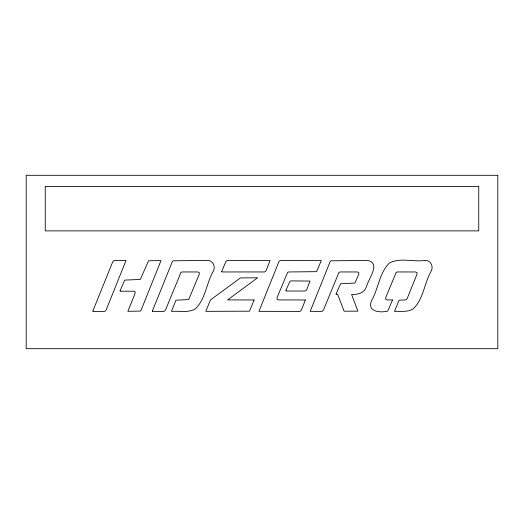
<?xml version="1.0" encoding="UTF-8"?>
<svg xmlns="http://www.w3.org/2000/svg" width="524" height="524" viewBox="0 0 524 524"><rect width="100%" height="100%" fill="white"/><g stroke="black" fill="none" stroke-linecap="round" stroke-linejoin="round"><path stroke-width="0.79" d="M120.068 290.827L120.232 291.206L133.594 291.206L135.172 291.816L135.061 293.512L127.882 311.341L140.36 311.066L141.153 310.025L161.025 260.552L148.547 260.795L140.327 279.436L124.719 280.104L120.068 290.827M221.75 271.576L221.914 271.956L264.325 271.956L265.367 271.655L266.061 270.685L270.063 260.533L227.514 260.474L226.473 260.795L225.687 261.836L221.75 271.576M254.14 299.977L249.47 311.191L205.808 311.341L210.438 299.97L240.444 277.903L257.605 277.786L227.613 299.911L254.14 299.977M305.368 299.977L301.411 310.031L300.632 311.073L299.59 311.4L258.967 311.341L278.847 261.836L279.633 260.795L280.674 260.474L321.297 260.533L316.601 271.655L288.921 271.956L287.63 272.316L277.058 297.645L277.058 299.302L278.519 299.911L305.368 299.977M336.074 293.944L336.238 294.324L337.633 294.324L344.098 311.197L357.925 311.151L351.591 294.468C357.44 294.711 364.311 293.237 366.341 286.936C368.359 280.15 373.154 274.098 373.874 266.945C373.992 263.028 370.291 260.146 366.531 260.474L330.854 260.795L330.068 261.836L310.188 311.341L321.631 311.4L322.673 311.073L323.459 310.031L338.995 272.316L340.286 271.956L357.342 271.956L358.802 272.572L358.802 274.216L354.925 283.058L340.58 283.739L336.074 293.944M392.509 299.977L387.767 311.073C380.142 313.018 366.63 311.773 371.634 300.547C378.374 288.698 379.35 272.84 389.404 263.028C400.081 257.395 413.207 262.066 424.65 260.474C430.558 259.714 433.911 266.539 431.082 271.321C424.329 283.163 423.392 299.073 413.279 308.839C407.751 312.389 400.709 311.092 394.506 311.4L399.052 300.219L405.203 299.911L406.493 299.551L407.2 298.49L416.993 274.216L416.993 272.572L415.532 271.956L397.513 271.956L396.223 272.316L385.723 297.652L385.723 299.302L387.184 299.911L392.509 299.977M92.879 310.974L92.99 311.4L104.289 311.4L105.324 311.073L106.11 310.031L125.996 260.533L114.546 260.474L113.505 260.795L112.725 261.836L92.879 310.974M152.399 310.974L152.51 311.4L163.658 311.4L164.7 311.073L165.486 310.031L181.022 272.316L182.313 271.956L197.81 271.956L199.271 272.572L199.271 274.222L188.699 299.551L175.985 300.219L171.44 311.4C179.287 310.68 188.299 313.156 195.439 308.846C205.5 299.034 206.469 283.17 213.209 271.321C216.019 266.572 212.737 259.74 206.849 260.474L173.025 260.795L172.245 261.836L152.399 310.974M286.019 290.198L285.947 290.846L286.379 291.017L304.758 291.017L305.944 290.65L306.815 289.49L309.985 281.061L291.167 280.89L289.982 281.257L286.019 290.198M497.8 175.304L26.2 175.304L26.2 348.696L497.8 348.696L497.8 175.304M478.746 186.42L45.254 186.42L45.254 230.874L478.746 230.874L478.746 186.42"/></g></svg>
